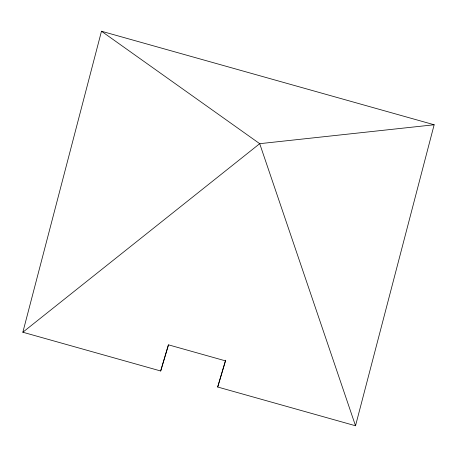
<?xml version="1.0" encoding="UTF-8"?>
<svg xmlns="http://www.w3.org/2000/svg" width="457" height="457" viewBox="0 0 457 457"><rect width="100%" height="100%" fill="white"/><g stroke="black" fill="none" stroke-linecap="round" stroke-linejoin="round"><path stroke-width="0.69" d="M217.686 387.016L225.518 360.876L168.519 344.846L160.681 370.987L22.85 332.233L101.483 31.236L434.15 124.767L355.517 425.764L217.686 387.016L225.587 360.23M160.681 370.987L168.382 344.869M22.85 332.233L259.707 143.681L434.15 124.767M101.483 31.236L259.707 143.681L355.517 425.764"/></g></svg>
